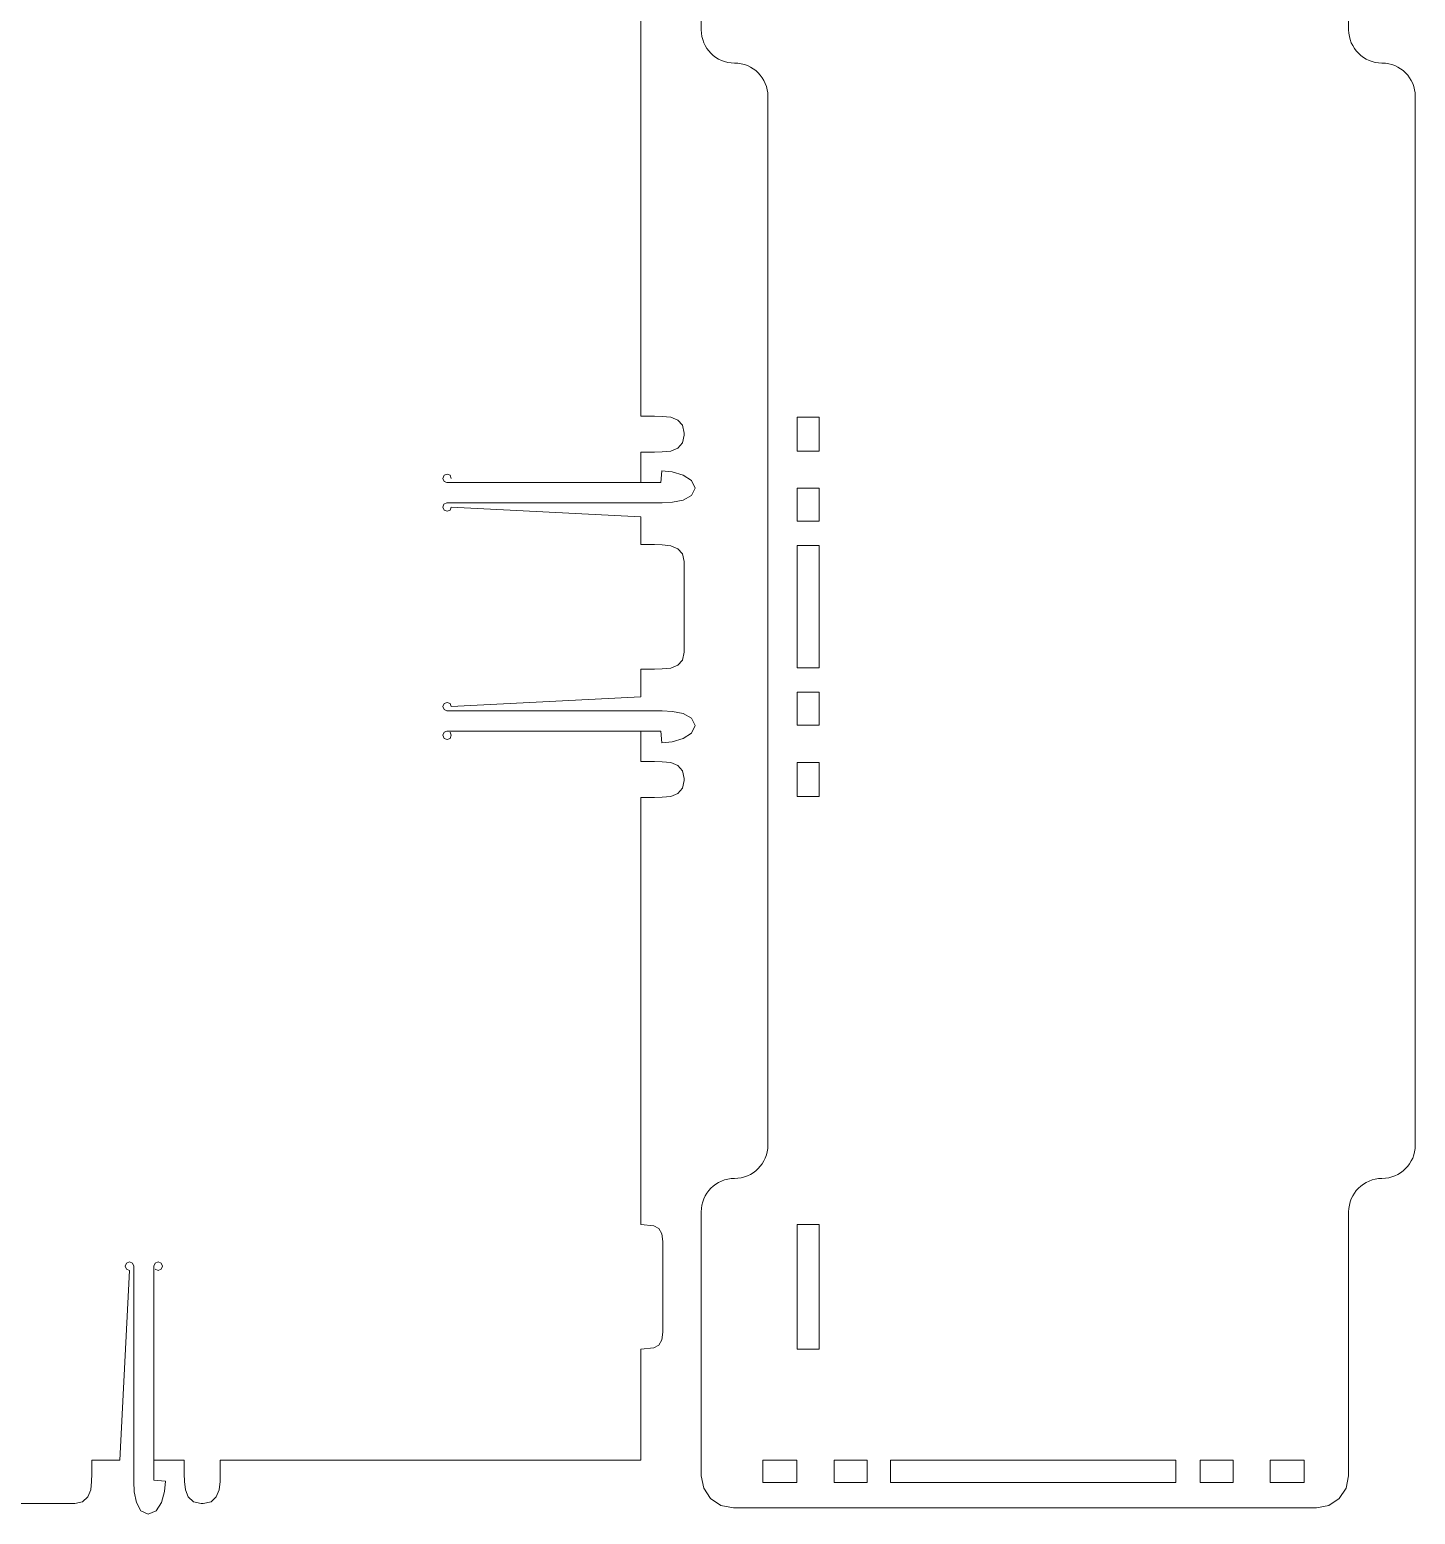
# Model space of a CAD drawing. Header units: millimetres. Extents: x -249 to 249, y -231 to 230.
# Drawn here: x 0 to 249.4, y -230.6 to 36.5 of the extents above; entities that cross this region are included whole.
import ezdxf

# ---------------------------------------------------------------- set-up
doc = ezdxf.new("R2010")
doc.units = ezdxf.units.MM
doc.header["$MEASUREMENT"] = 0
doc.layers.add('layer 1', color=7, linetype='Continuous')

msp = doc.modelspace()

# ---------------------------------------------------------------- linework, layer by layer
at = {"layer": 'layer 1', "lineweight": 9}
for points, knots in [([(110.0106, -44.9675), (110.0106, -44.9675), (110.0106, -39.495), (110.0106, -39.495), (110.0106, -39.495), (110.0106, -39.495), (112.5023, -39.495), (112.5023, -39.495), (112.5023, -39.495), (112.5023, -39.495), (113.8487, -39.4455), (113.8487, -39.4455), (113.8487, -39.4455), (113.8487, -39.4455), (115.3986, -39.2834), (115.3986, -39.2834), (115.3986, -39.2834), (115.3986, -39.2834), (116.6592, -38.763), (116.6592, -38.763), (116.6592, -38.763), (116.6592, -38.763), (117.5102, -37.8318), (117.5102, -37.8318), (117.5102, -37.8318), (117.5102, -37.8318), (117.8241, -36.4358), (117.8241, -36.4358), (117.8241, -36.4358), (117.8241, -36.4358), (117.8241, -36.0582), (117.8241, -36.0582), (117.8241, -36.0582), (117.8241, -36.0582), (117.5102, -34.661), (117.5102, -34.661), (117.5102, -34.661), (117.5102, -34.661), (116.6592, -33.7296), (116.6592, -33.7296), (116.6592, -33.7296), (116.6592, -33.7296), (115.3962, -33.2097), (115.3962, -33.2097), (115.3962, -33.2097), (115.3962, -33.2097), (113.8487, -33.0485), (113.8487, -33.0485), (113.8487, -33.0485), (113.8487, -33.0485), (112.5023, -32.998), (112.5023, -32.998), (112.5023, -32.998), (112.5023, -32.998), (110.0106, -32.998), (110.0106, -32.998), (110.0106, -32.998), (110.0106, -32.998), (110.0106, 43.6928), (110.0106, 43.6928), (110.0106, 43.6928), (110.0106, 43.6928), (112.3484, 43.8156), (112.3484, 43.8156), (112.3484, 43.8156), (112.3484, 43.8156), (113.2797, 44.338), (113.2797, 44.338), (113.2797, 44.338), (113.2797, 44.338), (113.8, 45.2675), (113.8, 45.2675), (113.8, 45.2675), (113.8, 45.2675), (113.9609, 46.6678), (113.9609, 46.6678), (113.9609, 46.6678), (113.9609, 46.6678), (113.9596, 62.9717), (113.9596, 62.9717), (113.9596, 62.9717), (113.9596, 62.9717), (113.7987, 64.3696), (113.7987, 64.3696), (113.7987, 64.3696), (113.7987, 64.3696), (113.2784, 65.2991), (113.2784, 65.2991), (113.2784, 65.2991), (113.2784, 65.2991), (112.3471, 65.8215), (112.3471, 65.8215), (112.3471, 65.8215), (112.3471, 65.8215), (110.0106, 65.9064), (110.0106, 65.9064), (110.0106, 65.9064), (110.0106, 65.9064), (110.0106, 86.1873), (110.0106, 86.1873), (110.0106, 86.1873), (110.0106, 86.1873), (34.3265, 86.1873), (34.3265, 86.1873), (34.3265, 86.1873), (34.3265, 86.1873), (34.3265, 88.6789), (34.3265, 88.6789), (34.3265, 88.6789), (34.3265, 88.6789), (34.2772, 90.0254), (34.2772, 90.0254), (34.2772, 90.0254), (34.2772, 90.0254), (34.1151, 91.5753), (34.1151, 91.5753), (34.1151, 91.5753), (34.1151, 91.5753), (33.5959, 92.8359), (33.5959, 92.8359), (33.5959, 92.8359), (33.5959, 92.8359), (32.6648, 93.6869), (32.6648, 93.6869), (32.6648, 93.6869), (32.6648, 93.6869), (31.2688, 94.0008), (31.2688, 94.0008), (31.2688, 94.0008), (31.2688, 94.0008), (30.8938, 94.0008), (30.8938, 94.0008), (30.8938, 94.0008), (30.8938, 94.0008), (29.4966, 93.6869), (29.4966, 93.6869), (29.4966, 93.6869), (29.4966, 93.6869), (28.5652, 92.8359), (28.5652, 92.8359), (28.5652, 92.8359), (28.5652, 92.8359), (28.0448, 91.5729), (28.0448, 91.5729), (28.0448, 91.5729), (28.0448, 91.5729), (27.8842, 90.0254), (27.8842, 90.0254), (27.8842, 90.0254), (27.8842, 90.0254), (27.8361, 88.6789), (27.8361, 88.6789), (27.8361, 88.6789), (27.8361, 88.6789), (27.8361, 86.1873), (27.8361, 86.1873), (27.8361, 86.1873), (27.8361, 86.1873), (22.3622, 86.1873), (22.3622, 86.1873)], [0, 0, 0, 0, 0.02439024, 0.02439024, 0.02439024, 0.02439024, 0.04878049, 0.04878049, 0.04878049, 0.04878049, 0.07317073, 0.07317073, 0.07317073, 0.07317073, 0.09756098, 0.09756098, 0.09756098, 0.09756098, 0.12195122, 0.12195122, 0.12195122, 0.12195122, 0.14634146, 0.14634146, 0.14634146, 0.14634146, 0.17073171, 0.17073171, 0.17073171, 0.17073171, 0.19512195, 0.19512195, 0.19512195, 0.19512195, 0.2195122, 0.2195122, 0.2195122, 0.2195122, 0.24390244, 0.24390244, 0.24390244, 0.24390244, 0.26829268, 0.26829268, 0.26829268, 0.26829268, 0.29268293, 0.29268293, 0.29268293, 0.29268293, 0.31707317, 0.31707317, 0.31707317, 0.31707317, 0.34146341, 0.34146341, 0.34146341, 0.34146341, 0.36585366, 0.36585366, 0.36585366, 0.36585366, 0.3902439, 0.3902439, 0.3902439, 0.3902439, 0.41463415, 0.41463415, 0.41463415, 0.41463415, 0.43902439, 0.43902439, 0.43902439, 0.43902439, 0.46341463, 0.46341463, 0.46341463, 0.46341463, 0.48780488, 0.48780488, 0.48780488, 0.48780488, 0.51219512, 0.51219512, 0.51219512, 0.51219512, 0.53658537, 0.53658537, 0.53658537, 0.53658537, 0.56097561, 0.56097561, 0.56097561, 0.56097561, 0.58536585, 0.58536585, 0.58536585, 0.58536585, 0.6097561, 0.6097561, 0.6097561, 0.6097561, 0.63414634, 0.63414634, 0.63414634, 0.63414634, 0.65853659, 0.65853659, 0.65853659, 0.65853659, 0.68292683, 0.68292683, 0.68292683, 0.68292683, 0.70731707, 0.70731707, 0.70731707, 0.70731707, 0.73170732, 0.73170732, 0.73170732, 0.73170732, 0.75609756, 0.75609756, 0.75609756, 0.75609756, 0.7804878, 0.7804878, 0.7804878, 0.7804878, 0.80487805, 0.80487805, 0.80487805, 0.80487805, 0.82926829, 0.82926829, 0.82926829, 0.82926829, 0.85365854, 0.85365854, 0.85365854, 0.85365854, 0.87804878, 0.87804878, 0.87804878, 0.87804878, 0.90243902, 0.90243902, 0.90243902, 0.90243902, 0.92682927, 0.92682927, 0.92682927, 0.92682927, 0.95121951, 0.95121951, 0.95121951, 0.95121951, 1, 1, 1, 1]), ([(237.4412, 36.5192), (237.4412, 36.5192), (237.4411, 89.0144), (237.4411, 89.0144), (237.4411, 89.0144), (237.4411, 89.0144), (236.985, 91.2657), (236.985, 91.2657), (236.985, 91.2657), (236.985, 91.2657), (235.7391, 93.1075), (235.7391, 93.1075), (235.7391, 93.1075), (235.7391, 93.1075), (233.8973, 94.3509), (233.8973, 94.3509), (233.8973, 94.3509), (233.8973, 94.3509), (231.6485, 94.8071), (231.6485, 94.8071), (231.6485, 94.8071), (231.6485, 94.8071), (126.6815, 94.8071), (126.6815, 94.8071), (126.6815, 94.8071), (126.6815, 94.8071), (124.4326, 94.3509), (124.4326, 94.3509), (124.4326, 94.3509), (124.4326, 94.3509), (122.5908, 93.1075), (122.5908, 93.1075), (122.5908, 93.1075), (122.5908, 93.1075), (121.3449, 91.2657), (121.3449, 91.2657), (121.3449, 91.2657), (121.3449, 91.2657), (120.8888, 89.0144), (120.8888, 89.0144), (120.8888, 89.0144), (120.8888, 89.0144), (120.8888, 36.5192), (120.8888, 36.5192)], [0, 0, 0, 0, 0.08333333, 0.08333333, 0.08333333, 0.08333333, 0.16666667, 0.16666667, 0.16666667, 0.16666667, 0.25, 0.25, 0.25, 0.25, 0.33333333, 0.33333333, 0.33333333, 0.33333333, 0.41666667, 0.41666667, 0.41666667, 0.41666667, 0.5, 0.5, 0.5, 0.5, 0.58333333, 0.58333333, 0.58333333, 0.58333333, 0.66666667, 0.66666667, 0.66666667, 0.66666667, 0.75, 0.75, 0.75, 0.75, 0.83333333, 0.83333333, 0.83333333, 0.83333333, 1, 1, 1, 1]), ([(120.8888, 36.5192), (120.8888, 33.2055), (123.5751, 30.5192), (126.8888, 30.5192), (126.8888, 30.5192), (130.2026, 30.5192), (132.8888, 27.8329), (132.8888, 24.5192)], [0, 0, 0, 0, 0.33333333, 0.33333333, 0.33333333, 0.33333333, 1, 1, 1, 1]), ([(249.4412, 24.5192), (249.4412, 27.8329), (246.7549, 30.5192), (243.4412, 30.5192), (243.4412, 30.5192), (240.1275, 30.5192), (237.4412, 33.2055), (237.4412, 36.5192)], [0, 0, 0, 0, 0.33333333, 0.33333333, 0.33333333, 0.33333333, 1, 1, 1, 1]), ([(142.1466, -39.2856), (142.1466, -39.2856), (142.1466, -33.2036), (142.1466, -33.2036), (142.1466, -33.2036), (142.1466, -33.2036), (138.1466, -33.2036), (138.1466, -33.2036), (138.1466, -33.2036), (138.1466, -33.2036), (138.1466, -39.2856), (138.1466, -39.2856), (138.1466, -39.2856), (138.1466, -39.2856), (142.1466, -39.2856), (142.1466, -39.2856)], [0, 0, 0, 0, 0.2, 0.2, 0.2, 0.2, 0.4, 0.4, 0.4, 0.4, 0.6, 0.6, 0.6, 0.6, 1, 1, 1, 1]), ([(75.9077, -44.1984), (75.9077, -44.1984), (75.6845, -43.6542), (75.6845, -43.6542), (75.6845, -43.6542), (75.6845, -43.6542), (75.1376, -43.4295), (75.1376, -43.4295), (75.1376, -43.4295), (75.1376, -43.4295), (74.5932, -43.6542), (74.5932, -43.6542), (74.5932, -43.6542), (74.5932, -43.6542), (74.37, -44.1984), (74.37, -44.1984), (74.37, -44.1984), (74.37, -44.1984), (74.5932, -44.7426), (74.5932, -44.7426), (74.5932, -44.7426), (74.5932, -44.7426), (75.1327, -44.9675), (75.1327, -44.9675), (75.1327, -44.9675), (75.1327, -44.9675), (113.6304, -44.9675), (113.6304, -44.9675), (113.6304, -44.9675), (113.6304, -44.9675), (113.8241, -42.8745), (113.8241, -42.8745), (113.8241, -42.8745), (113.8241, -42.8745), (115.6807, -43.0501), (115.6807, -43.0501), (115.6807, -43.0501), (115.6807, -43.0501), (117.6255, -43.6037), (117.6255, -43.6037), (117.6255, -43.6037), (117.6255, -43.6037), (119.1582, -44.5682), (119.1582, -44.5682), (119.1582, -44.5682), (119.1582, -44.5682), (119.7787, -45.9801), (119.7787, -45.9801), (119.7787, -45.9801), (119.7787, -45.9801), (119.1656, -47.3117), (119.1656, -47.3117), (119.1656, -47.3117), (119.1656, -47.3117), (117.65, -48.1061), (117.65, -48.1061), (117.65, -48.1061), (117.65, -48.1061), (115.7224, -48.4879), (115.7224, -48.4879), (115.7224, -48.4879), (115.7224, -48.4879), (113.8732, -48.5878), (113.8732, -48.5878)], [0, 0, 0, 0, 0.05882353, 0.05882353, 0.05882353, 0.05882353, 0.11764706, 0.11764706, 0.11764706, 0.11764706, 0.17647059, 0.17647059, 0.17647059, 0.17647059, 0.23529412, 0.23529412, 0.23529412, 0.23529412, 0.29411765, 0.29411765, 0.29411765, 0.29411765, 0.35294118, 0.35294118, 0.35294118, 0.35294118, 0.41176471, 0.41176471, 0.41176471, 0.41176471, 0.47058824, 0.47058824, 0.47058824, 0.47058824, 0.52941176, 0.52941176, 0.52941176, 0.52941176, 0.58823529, 0.58823529, 0.58823529, 0.58823529, 0.64705882, 0.64705882, 0.64705882, 0.64705882, 0.70588235, 0.70588235, 0.70588235, 0.70588235, 0.76470588, 0.76470588, 0.76470588, 0.76470588, 0.82352941, 0.82352941, 0.82352941, 0.82352941, 0.88235294, 0.88235294, 0.88235294, 0.88235294, 1, 1, 1, 1]), ([(142.1466, -51.9123), (142.1466, -51.9123), (142.1466, -45.9742), (142.1466, -45.9742), (142.1466, -45.9742), (142.1466, -45.9742), (138.1466, -45.9742), (138.1466, -45.9742), (138.1466, -45.9742), (138.1466, -45.9742), (138.1466, -51.9123), (138.1466, -51.9123), (138.1466, -51.9123), (138.1466, -51.9123), (142.1466, -51.9123), (142.1466, -51.9123)], [0, 0, 0, 0, 0.2, 0.2, 0.2, 0.2, 0.4, 0.4, 0.4, 0.4, 0.6, 0.6, 0.6, 0.6, 1, 1, 1, 1]), ([(75.1327, -48.5892), (75.1327, -48.5892), (74.5907, -48.8153), (74.5907, -48.8153), (74.5907, -48.8153), (74.5907, -48.8153), (74.37, -49.3568), (74.37, -49.3568), (74.37, -49.3568), (74.37, -49.3568), (74.5932, -49.9013), (74.5932, -49.9013), (74.5932, -49.9013), (74.5932, -49.9013), (75.1376, -50.1259), (75.1376, -50.1259), (75.1376, -50.1259), (75.1376, -50.1259), (75.6845, -49.9013), (75.6845, -49.9013), (75.6845, -49.9013), (75.6845, -49.9013), (75.9077, -49.3556), (75.9077, -49.3556), (75.9077, -49.3556), (75.9077, -49.3556), (110.0106, -51.1025), (110.0106, -51.1025), (110.0106, -51.1025), (110.0106, -51.1025), (110.0106, -56.1212), (110.0106, -56.1212), (110.0106, -56.1212), (110.0106, -56.1212), (112.5023, -56.1212), (112.5023, -56.1212), (112.5023, -56.1212), (112.5023, -56.1212), (113.8487, -56.172), (113.8487, -56.172), (113.8487, -56.172), (113.8487, -56.172), (115.3962, -56.3331), (115.3962, -56.3331), (115.3962, -56.3331), (115.3962, -56.3331), (116.6592, -56.8518), (116.6592, -56.8518), (116.6592, -56.8518), (116.6592, -56.8518), (117.5102, -57.7832), (117.5102, -57.7832), (117.5102, -57.7832), (117.5102, -57.7832), (117.8241, -59.1804), (117.8241, -59.1804), (117.8241, -59.1804), (117.8241, -59.1804), (117.8241, -75.4887), (117.8241, -75.4887), (117.8241, -75.4887), (117.8241, -75.4887), (117.5102, -76.8834), (117.5102, -76.8834), (117.5102, -76.8834), (117.5102, -76.8834), (116.6592, -77.8146), (116.6592, -77.8146), (116.6592, -77.8146), (116.6592, -77.8146), (115.3986, -78.3347), (115.3986, -78.3347), (115.3986, -78.3347), (115.3986, -78.3347), (113.8487, -78.4971), (113.8487, -78.4971), (113.8487, -78.4971), (113.8487, -78.4971), (112.5023, -78.5461), (112.5023, -78.5461), (112.5023, -78.5461), (112.5023, -78.5461), (110.0106, -78.5461), (110.0106, -78.5461), (110.0106, -78.5461), (110.0106, -78.5461), (110.0106, -83.5305), (110.0106, -83.5305), (110.0106, -83.5305), (110.0106, -83.5305), (75.9077, -85.2747), (75.9077, -85.2747), (75.9077, -85.2747), (75.9077, -85.2747), (75.6845, -84.7307), (75.6845, -84.7307), (75.6845, -84.7307), (75.6845, -84.7307), (75.1376, -84.5056), (75.1376, -84.5056), (75.1376, -84.5056), (75.1376, -84.5056), (74.5981, -84.7307), (74.5981, -84.7307), (74.5981, -84.7307), (74.5981, -84.7307), (74.37, -85.2747), (74.37, -85.2747), (74.37, -85.2747), (74.37, -85.2747), (74.5932, -85.8164), (74.5932, -85.8164), (74.5932, -85.8164), (74.5932, -85.8164), (75.1327, -86.0453), (75.1327, -86.0453), (75.1327, -86.0453), (75.1327, -86.0453), (113.8732, -86.0453), (113.8732, -86.0453), (113.8732, -86.0453), (113.8732, -86.0453), (115.7224, -86.1451), (115.7224, -86.1451), (115.7224, -86.1451), (115.7224, -86.1451), (117.65, -86.5269), (117.65, -86.5269), (117.65, -86.5269), (117.65, -86.5269), (119.1656, -87.3198), (119.1656, -87.3198), (119.1656, -87.3198), (119.1656, -87.3198), (119.7787, -88.6544), (119.7787, -88.6544), (119.7787, -88.6544), (119.7787, -88.6544), (119.1582, -90.0648), (119.1582, -90.0648), (119.1582, -90.0648), (119.1582, -90.0648), (117.6255, -91.0281), (117.6255, -91.0281), (117.6255, -91.0281), (117.6255, -91.0281), (115.6807, -91.5816), (115.6807, -91.5816), (115.6807, -91.5816), (115.6807, -91.5816), (113.8241, -91.7585), (113.8241, -91.7585), (113.8241, -91.7585), (113.8241, -91.7585), (113.8021, -91.7585), (113.8021, -91.7585), (113.8021, -91.7585), (113.8021, -91.7585), (113.6304, -89.6656), (113.6304, -89.6656), (113.6304, -89.6656), (113.6304, -89.6656), (75.1327, -89.6656), (75.1327, -89.6656), (75.1327, -89.6656), (75.1327, -89.6656), (74.5932, -89.8892), (74.5932, -89.8892), (74.5932, -89.8892), (74.5932, -89.8892), (74.37, -90.4334), (74.37, -90.4334), (74.37, -90.4334), (74.37, -90.4334), (74.5932, -90.9764), (74.5932, -90.9764), (74.5932, -90.9764), (74.5932, -90.9764), (75.1376, -91.2025), (75.1376, -91.2025), (75.1376, -91.2025), (75.1376, -91.2025), (75.6845, -90.9764), (75.6845, -90.9764), (75.6845, -90.9764), (75.6845, -90.9764), (75.9077, -90.4334), (75.9077, -90.4334)], [0, 0, 0, 0, 0.02083333, 0.02083333, 0.02083333, 0.02083333, 0.04166667, 0.04166667, 0.04166667, 0.04166667, 0.0625, 0.0625, 0.0625, 0.0625, 0.08333333, 0.08333333, 0.08333333, 0.08333333, 0.10416667, 0.10416667, 0.10416667, 0.10416667, 0.125, 0.125, 0.125, 0.125, 0.14583333, 0.14583333, 0.14583333, 0.14583333, 0.16666667, 0.16666667, 0.16666667, 0.16666667, 0.1875, 0.1875, 0.1875, 0.1875, 0.20833333, 0.20833333, 0.20833333, 0.20833333, 0.22916667, 0.22916667, 0.22916667, 0.22916667, 0.25, 0.25, 0.25, 0.25, 0.27083333, 0.27083333, 0.27083333, 0.27083333, 0.29166667, 0.29166667, 0.29166667, 0.29166667, 0.3125, 0.3125, 0.3125, 0.3125, 0.33333333, 0.33333333, 0.33333333, 0.33333333, 0.35416667, 0.35416667, 0.35416667, 0.35416667, 0.375, 0.375, 0.375, 0.375, 0.39583333, 0.39583333, 0.39583333, 0.39583333, 0.41666667, 0.41666667, 0.41666667, 0.41666667, 0.4375, 0.4375, 0.4375, 0.4375, 0.45833333, 0.45833333, 0.45833333, 0.45833333, 0.47916667, 0.47916667, 0.47916667, 0.47916667, 0.5, 0.5, 0.5, 0.5, 0.52083333, 0.52083333, 0.52083333, 0.52083333, 0.54166667, 0.54166667, 0.54166667, 0.54166667, 0.5625, 0.5625, 0.5625, 0.5625, 0.58333333, 0.58333333, 0.58333333, 0.58333333, 0.60416667, 0.60416667, 0.60416667, 0.60416667, 0.625, 0.625, 0.625, 0.625, 0.64583333, 0.64583333, 0.64583333, 0.64583333, 0.66666667, 0.66666667, 0.66666667, 0.66666667, 0.6875, 0.6875, 0.6875, 0.6875, 0.70833333, 0.70833333, 0.70833333, 0.70833333, 0.72916667, 0.72916667, 0.72916667, 0.72916667, 0.75, 0.75, 0.75, 0.75, 0.77083333, 0.77083333, 0.77083333, 0.77083333, 0.79166667, 0.79166667, 0.79166667, 0.79166667, 0.8125, 0.8125, 0.8125, 0.8125, 0.83333333, 0.83333333, 0.83333333, 0.83333333, 0.85416667, 0.85416667, 0.85416667, 0.85416667, 0.875, 0.875, 0.875, 0.875, 0.89583333, 0.89583333, 0.89583333, 0.89583333, 0.91666667, 0.91666667, 0.91666667, 0.91666667, 0.9375, 0.9375, 0.9375, 0.9375, 0.95833333, 0.95833333, 0.95833333, 0.95833333, 1, 1, 1, 1]), ([(142.1466, -78.3021), (142.1466, -78.3021), (142.1466, -56.2887), (142.1466, -56.2887), (142.1466, -56.2887), (142.1466, -56.2887), (138.1466, -56.2887), (138.1466, -56.2887), (138.1466, -56.2887), (138.1466, -56.2887), (138.1466, -78.3021), (138.1466, -78.3021), (138.1466, -78.3021), (138.1466, -78.3021), (142.1466, -78.3021), (142.1466, -78.3021)], [0, 0, 0, 0, 0.2, 0.2, 0.2, 0.2, 0.4, 0.4, 0.4, 0.4, 0.6, 0.6, 0.6, 0.6, 1, 1, 1, 1]), ([(142.1466, -88.6166), (142.1466, -88.6166), (142.1466, -82.6783), (142.1466, -82.6783), (142.1466, -82.6783), (142.1466, -82.6783), (138.1466, -82.6783), (138.1466, -82.6783), (138.1466, -82.6783), (138.1466, -82.6783), (138.1466, -88.6166), (138.1466, -88.6166), (138.1466, -88.6166), (138.1466, -88.6166), (142.1466, -88.6166), (142.1466, -88.6166)], [0, 0, 0, 0, 0.2, 0.2, 0.2, 0.2, 0.4, 0.4, 0.4, 0.4, 0.6, 0.6, 0.6, 0.6, 1, 1, 1, 1]), ([(22.357, -220.8151), (22.357, -220.8151), (27.8295, -220.8151), (27.8295, -220.8151), (27.8295, -220.8151), (27.8295, -220.8151), (27.8295, -223.3068), (27.8295, -223.3068), (27.8295, -223.3068), (27.8295, -223.3068), (27.879, -224.6532), (27.879, -224.6532), (27.879, -224.6532), (27.879, -224.6532), (28.0411, -226.2032), (28.0411, -226.2032), (28.0411, -226.2032), (28.0411, -226.2032), (28.5616, -227.4637), (28.5616, -227.4637), (28.5616, -227.4637), (28.5616, -227.4637), (29.4927, -228.3147), (29.4927, -228.3147), (29.4927, -228.3147), (29.4927, -228.3147), (30.8886, -228.6286), (30.8886, -228.6286), (30.8886, -228.6286), (30.8886, -228.6286), (31.2663, -228.6286), (31.2663, -228.6286), (31.2663, -228.6286), (31.2663, -228.6286), (32.6635, -228.3147), (32.6635, -228.3147), (32.6635, -228.3147), (32.6635, -228.3147), (33.5949, -227.4637), (33.5949, -227.4637), (33.5949, -227.4637), (33.5949, -227.4637), (34.1149, -226.2007), (34.1149, -226.2007), (34.1149, -226.2007), (34.1149, -226.2007), (34.276, -224.6532), (34.276, -224.6532), (34.276, -224.6532), (34.276, -224.6532), (34.3265, -223.3068), (34.3265, -223.3068), (34.3265, -223.3068), (34.3265, -223.3068), (34.3265, -220.8151), (34.3265, -220.8151), (34.3265, -220.8151), (34.3265, -220.8151), (110.0106, -220.8127), (110.0106, -220.8127), (110.0106, -220.8127), (110.0106, -220.8127), (110.0106, -200.8724), (110.0106, -200.8724), (110.0106, -200.8724), (110.0106, -200.8724), (112.3484, -200.6615), (112.3484, -200.6615), (112.3484, -200.6615), (112.3484, -200.6615), (113.2797, -200.1391), (113.2797, -200.1391), (113.2797, -200.1391), (113.2797, -200.1391), (113.8, -199.2097), (113.8, -199.2097), (113.8, -199.2097), (113.8, -199.2097), (113.9609, -197.8093), (113.9609, -197.8093), (113.9609, -197.8093), (113.9609, -197.8093), (113.9596, -181.5054), (113.9596, -181.5054), (113.9596, -181.5054), (113.9596, -181.5054), (113.7986, -180.1075), (113.7986, -180.1075), (113.7986, -180.1075), (113.7986, -180.1075), (113.2784, -179.1781), (113.2784, -179.1781), (113.2784, -179.1781), (113.2784, -179.1781), (112.3471, -178.6557), (112.3471, -178.6557), (112.3471, -178.6557), (112.3471, -178.6557), (110.0106, -178.4448), (110.0106, -178.4448), (110.0106, -178.4448), (110.0106, -178.4448), (110.0106, -101.6298), (110.0106, -101.6298), (110.0106, -101.6298), (110.0106, -101.6298), (112.5023, -101.6298), (112.5023, -101.6298), (112.5023, -101.6298), (112.5023, -101.6298), (113.8487, -101.5805), (113.8487, -101.5805), (113.8487, -101.5805), (113.8487, -101.5805), (115.3986, -101.4184), (115.3986, -101.4184), (115.3986, -101.4184), (115.3986, -101.4184), (116.6592, -100.8992), (116.6592, -100.8992), (116.6592, -100.8992), (116.6592, -100.8992), (117.5102, -99.9681), (117.5102, -99.9681), (117.5102, -99.9681), (117.5102, -99.9681), (117.8241, -98.5721), (117.8241, -98.5721), (117.8241, -98.5721), (117.8241, -98.5721), (117.8241, -98.1971), (117.8241, -98.1971), (117.8241, -98.1971), (117.8241, -98.1971), (117.5102, -96.8), (117.5102, -96.8), (117.5102, -96.8), (117.5102, -96.8), (116.6592, -95.8685), (116.6592, -95.8685), (116.6592, -95.8685), (116.6592, -95.8685), (115.3962, -95.3481), (115.3962, -95.3481), (115.3962, -95.3481), (115.3962, -95.3481), (113.8487, -95.1875), (113.8487, -95.1875), (113.8487, -95.1875), (113.8487, -95.1875), (112.5023, -95.1394), (112.5023, -95.1394), (112.5023, -95.1394), (112.5023, -95.1394), (110.0106, -95.1394), (110.0106, -95.1394), (110.0106, -95.1394), (110.0106, -95.1394), (110.0106, -89.6656), (110.0106, -89.6656)], [0, 0, 0, 0, 0.02439024, 0.02439024, 0.02439024, 0.02439024, 0.04878049, 0.04878049, 0.04878049, 0.04878049, 0.07317073, 0.07317073, 0.07317073, 0.07317073, 0.09756098, 0.09756098, 0.09756098, 0.09756098, 0.12195122, 0.12195122, 0.12195122, 0.12195122, 0.14634146, 0.14634146, 0.14634146, 0.14634146, 0.17073171, 0.17073171, 0.17073171, 0.17073171, 0.19512195, 0.19512195, 0.19512195, 0.19512195, 0.2195122, 0.2195122, 0.2195122, 0.2195122, 0.24390244, 0.24390244, 0.24390244, 0.24390244, 0.26829268, 0.26829268, 0.26829268, 0.26829268, 0.29268293, 0.29268293, 0.29268293, 0.29268293, 0.31707317, 0.31707317, 0.31707317, 0.31707317, 0.34146341, 0.34146341, 0.34146341, 0.34146341, 0.36585366, 0.36585366, 0.36585366, 0.36585366, 0.3902439, 0.3902439, 0.3902439, 0.3902439, 0.41463415, 0.41463415, 0.41463415, 0.41463415, 0.43902439, 0.43902439, 0.43902439, 0.43902439, 0.46341463, 0.46341463, 0.46341463, 0.46341463, 0.48780488, 0.48780488, 0.48780488, 0.48780488, 0.51219512, 0.51219512, 0.51219512, 0.51219512, 0.53658537, 0.53658537, 0.53658537, 0.53658537, 0.56097561, 0.56097561, 0.56097561, 0.56097561, 0.58536585, 0.58536585, 0.58536585, 0.58536585, 0.6097561, 0.6097561, 0.6097561, 0.6097561, 0.63414634, 0.63414634, 0.63414634, 0.63414634, 0.65853659, 0.65853659, 0.65853659, 0.65853659, 0.68292683, 0.68292683, 0.68292683, 0.68292683, 0.70731707, 0.70731707, 0.70731707, 0.70731707, 0.73170732, 0.73170732, 0.73170732, 0.73170732, 0.75609756, 0.75609756, 0.75609756, 0.75609756, 0.7804878, 0.7804878, 0.7804878, 0.7804878, 0.80487805, 0.80487805, 0.80487805, 0.80487805, 0.82926829, 0.82926829, 0.82926829, 0.82926829, 0.85365854, 0.85365854, 0.85365854, 0.85365854, 0.87804878, 0.87804878, 0.87804878, 0.87804878, 0.90243902, 0.90243902, 0.90243902, 0.90243902, 0.92682927, 0.92682927, 0.92682927, 0.92682927, 0.95121951, 0.95121951, 0.95121951, 0.95121951, 1, 1, 1, 1]), ([(142.1466, -101.4243), (142.1466, -101.4243), (142.1466, -95.3398), (142.1466, -95.3398), (142.1466, -95.3398), (142.1466, -95.3398), (138.1466, -95.3398), (138.1466, -95.3398), (138.1466, -95.3398), (138.1466, -95.3398), (138.1466, -101.4243), (138.1466, -101.4243), (138.1466, -101.4243), (138.1466, -101.4243), (142.1466, -101.4243), (142.1466, -101.4243)], [0, 0, 0, 0, 0.2, 0.2, 0.2, 0.2, 0.4, 0.4, 0.4, 0.4, 0.6, 0.6, 0.6, 0.6, 1, 1, 1, 1]), ([(132.8888, -164.1481), (132.8888, -167.4617), (130.2025, -170.148), (126.8888, -170.148), (126.8888, -170.148), (123.5751, -170.148), (120.8888, -172.8343), (120.8888, -176.148)], [0, 0, 0, 0, 0.33333333, 0.33333333, 0.33333333, 0.33333333, 1, 1, 1, 1]), ([(237.4411, -176.148), (237.4411, -172.8343), (240.1274, -170.148), (243.4411, -170.148), (243.4411, -170.148), (246.7549, -170.148), (249.4411, -167.4617), (249.4411, -164.1481)], [0, 0, 0, 0, 0.33333333, 0.33333333, 0.33333333, 0.33333333, 1, 1, 1, 1]), ([(120.8888, -176.148), (120.8888, -176.148), (120.8888, -223.6422), (120.8888, -223.6422), (120.8888, -223.6422), (120.8888, -223.6422), (121.3449, -225.8936), (121.3449, -225.8936), (121.3449, -225.8936), (121.3449, -225.8936), (122.5908, -227.7354), (122.5908, -227.7354), (122.5908, -227.7354), (122.5908, -227.7354), (124.4326, -228.9788), (124.4326, -228.9788), (124.4326, -228.9788), (124.4326, -228.9788), (126.6815, -229.4349), (126.6815, -229.4349), (126.6815, -229.4349), (126.6815, -229.4349), (231.6468, -229.4349), (231.6468, -229.4349)], [0, 0, 0, 0, 0.14285714, 0.14285714, 0.14285714, 0.14285714, 0.28571429, 0.28571429, 0.28571429, 0.28571429, 0.42857143, 0.42857143, 0.42857143, 0.42857143, 0.57142857, 0.57142857, 0.57142857, 0.57142857, 0.71428571, 0.71428571, 0.71428571, 0.71428571, 1, 1, 1, 1]), ([(231.6468, -229.4349), (231.6468, -229.4349), (233.8982, -228.9788), (233.8982, -228.9788), (233.8982, -228.9788), (233.8982, -228.9788), (235.74, -227.7329), (235.74, -227.7329), (235.74, -227.7329), (235.74, -227.7329), (236.9834, -225.8911), (236.9834, -225.8911), (236.9834, -225.8911), (236.9834, -225.8911), (237.4395, -223.6422), (237.4395, -223.6422), (237.4395, -223.6422), (237.4395, -223.6422), (237.4411, -176.148), (237.4411, -176.148)], [0, 0, 0, 0, 0.16666667, 0.16666667, 0.16666667, 0.16666667, 0.33333333, 0.33333333, 0.33333333, 0.33333333, 0.5, 0.5, 0.5, 0.5, 0.66666667, 0.66666667, 0.66666667, 0.66666667, 1, 1, 1, 1]), ([(142.1466, -200.8724), (142.1466, -200.8724), (142.1466, -178.4448), (142.1466, -178.4448), (142.1466, -178.4448), (142.1466, -178.4448), (138.1466, -178.4448), (138.1466, -178.4448), (138.1466, -178.4448), (138.1466, -178.4448), (138.1466, -200.8724), (138.1466, -200.8724), (138.1466, -200.8724), (138.1466, -200.8724), (142.1466, -200.8724), (142.1466, -200.8724)], [0, 0, 0, 0, 0.2, 0.2, 0.2, 0.2, 0.4, 0.4, 0.4, 0.4, 0.6, 0.6, 0.6, 0.6, 1, 1, 1, 1]), ([(18.7353, -185.9449), (18.7353, -185.9449), (18.5092, -185.4029), (18.5092, -185.4029), (18.5092, -185.4029), (18.5092, -185.4029), (17.9677, -185.1821), (17.9677, -185.1821), (17.9677, -185.1821), (17.9677, -185.1821), (17.4232, -185.4053), (17.4232, -185.4053), (17.4232, -185.4053), (17.4232, -185.4053), (17.1986, -185.9498), (17.1986, -185.9498), (17.1986, -185.9498), (17.1986, -185.9498), (17.4232, -186.4966), (17.4232, -186.4966), (17.4232, -186.4966), (17.4232, -186.4966), (17.9689, -186.7198), (17.9689, -186.7198), (17.9689, -186.7198), (17.9689, -186.7198), (16.222, -220.8151), (16.222, -220.8151), (16.222, -220.8151), (16.222, -220.8151), (11.2033, -220.8151), (11.2033, -220.8151), (11.2033, -220.8151), (11.2033, -220.8151), (11.2033, -223.3068), (11.2033, -223.3068), (11.2033, -223.3068), (11.2033, -223.3068), (11.1525, -224.6532), (11.1525, -224.6532), (11.1525, -224.6532), (11.1525, -224.6532), (10.9914, -226.2007), (10.9914, -226.2007), (10.9914, -226.2007), (10.9914, -226.2007), (10.4727, -227.4637), (10.4727, -227.4637), (10.4727, -227.4637), (10.4727, -227.4637), (9.5413, -228.3147), (9.5413, -228.3147), (9.5413, -228.3147), (9.5413, -228.3147), (8.1441, -228.6286), (8.1441, -228.6286), (8.1441, -228.6286), (8.1441, -228.6286), (-8.1642, -228.6286), (-8.1642, -228.6286), (-8.1642, -228.6286), (-8.1642, -228.6286), (-9.5589, -228.3147), (-9.5589, -228.3147), (-9.5589, -228.3147), (-9.5589, -228.3147), (-10.4901, -227.4637), (-10.4901, -227.4637), (-10.4901, -227.4637), (-10.4901, -227.4637), (-11.0102, -226.2032), (-11.0102, -226.2032), (-11.0102, -226.2032), (-11.0102, -226.2032), (-11.1726, -224.6532), (-11.1726, -224.6532), (-11.1726, -224.6532), (-11.1726, -224.6532), (-11.2216, -223.3068), (-11.2216, -223.3068), (-11.2216, -223.3068), (-11.2216, -223.3068), (-11.2216, -220.8151), (-11.2216, -220.8151), (-11.2216, -220.8151), (-11.2216, -220.8151), (-16.206, -220.8151), (-16.206, -220.8151), (-16.206, -220.8151), (-16.206, -220.8151), (-17.9502, -186.7198), (-17.9502, -186.7198), (-17.9502, -186.7198), (-17.9502, -186.7198), (-17.4062, -186.4966), (-17.4062, -186.4966), (-17.4062, -186.4966), (-17.4062, -186.4966), (-17.1811, -185.9498), (-17.1811, -185.9498), (-17.1811, -185.9498), (-17.1811, -185.9498), (-17.4062, -185.4102), (-17.4062, -185.4102), (-17.4062, -185.4102), (-17.4062, -185.4102), (-17.9502, -185.1821), (-17.9502, -185.1821), (-17.9502, -185.1821), (-17.9502, -185.1821), (-18.4919, -185.4053), (-18.4919, -185.4053), (-18.4919, -185.4053), (-18.4919, -185.4053), (-18.7208, -185.9449), (-18.7208, -185.9449), (-18.7208, -185.9449), (-18.7208, -185.9449), (-18.7208, -224.6777), (-18.7208, -224.6777), (-18.7208, -224.6777), (-18.7208, -224.6777), (-18.8206, -226.5269), (-18.8206, -226.5269), (-18.8206, -226.5269), (-18.8206, -226.5269), (-19.2024, -228.4545), (-19.2024, -228.4545), (-19.2024, -228.4545), (-19.2024, -228.4545), (-19.9953, -229.9701), (-19.9953, -229.9701), (-19.9953, -229.9701), (-19.9953, -229.9701), (-21.3299, -230.5832), (-21.3299, -230.5832), (-21.3299, -230.5832), (-21.3299, -230.5832), (-22.7403, -229.9627), (-22.7403, -229.9627), (-22.7403, -229.9627), (-22.7403, -229.9627), (-23.7036, -228.43), (-23.7036, -228.43), (-23.7036, -228.43), (-23.7036, -228.43), (-24.2571, -226.4852), (-24.2571, -226.4852), (-24.2571, -226.4852), (-24.2571, -226.4852), (-24.434, -224.6287), (-24.434, -224.6287), (-24.434, -224.6287), (-24.434, -224.6287), (-24.434, -224.6066), (-24.434, -224.6066), (-24.434, -224.6066), (-24.434, -224.6066), (-22.3411, -224.4349), (-22.3411, -224.4349), (-22.3411, -224.4349), (-22.3411, -224.4349), (-22.3411, -185.9449), (-22.3411, -185.9449), (-22.3411, -185.9449), (-22.3411, -185.9449), (-22.5647, -185.4053), (-22.5647, -185.4053), (-22.5647, -185.4053), (-22.5647, -185.4053), (-23.1089, -185.1821), (-23.1089, -185.1821), (-23.1089, -185.1821), (-23.1089, -185.1821), (-23.6519, -185.4053), (-23.6519, -185.4053), (-23.6519, -185.4053), (-23.6519, -185.4053), (-23.878, -185.9498), (-23.878, -185.9498), (-23.878, -185.9498), (-23.878, -185.9498), (-23.6519, -186.4966), (-23.6519, -186.4966), (-23.6519, -186.4966), (-23.6519, -186.4966), (-23.1089, -186.7198), (-23.1089, -186.7198)], [0, 0, 0, 0, 0.02083333, 0.02083333, 0.02083333, 0.02083333, 0.04166667, 0.04166667, 0.04166667, 0.04166667, 0.0625, 0.0625, 0.0625, 0.0625, 0.08333333, 0.08333333, 0.08333333, 0.08333333, 0.10416667, 0.10416667, 0.10416667, 0.10416667, 0.125, 0.125, 0.125, 0.125, 0.14583333, 0.14583333, 0.14583333, 0.14583333, 0.16666667, 0.16666667, 0.16666667, 0.16666667, 0.1875, 0.1875, 0.1875, 0.1875, 0.20833333, 0.20833333, 0.20833333, 0.20833333, 0.22916667, 0.22916667, 0.22916667, 0.22916667, 0.25, 0.25, 0.25, 0.25, 0.27083333, 0.27083333, 0.27083333, 0.27083333, 0.29166667, 0.29166667, 0.29166667, 0.29166667, 0.3125, 0.3125, 0.3125, 0.3125, 0.33333333, 0.33333333, 0.33333333, 0.33333333, 0.35416667, 0.35416667, 0.35416667, 0.35416667, 0.375, 0.375, 0.375, 0.375, 0.39583333, 0.39583333, 0.39583333, 0.39583333, 0.41666667, 0.41666667, 0.41666667, 0.41666667, 0.4375, 0.4375, 0.4375, 0.4375, 0.45833333, 0.45833333, 0.45833333, 0.45833333, 0.47916667, 0.47916667, 0.47916667, 0.47916667, 0.5, 0.5, 0.5, 0.5, 0.52083333, 0.52083333, 0.52083333, 0.52083333, 0.54166667, 0.54166667, 0.54166667, 0.54166667, 0.5625, 0.5625, 0.5625, 0.5625, 0.58333333, 0.58333333, 0.58333333, 0.58333333, 0.60416667, 0.60416667, 0.60416667, 0.60416667, 0.625, 0.625, 0.625, 0.625, 0.64583333, 0.64583333, 0.64583333, 0.64583333, 0.66666667, 0.66666667, 0.66666667, 0.66666667, 0.6875, 0.6875, 0.6875, 0.6875, 0.70833333, 0.70833333, 0.70833333, 0.70833333, 0.72916667, 0.72916667, 0.72916667, 0.72916667, 0.75, 0.75, 0.75, 0.75, 0.77083333, 0.77083333, 0.77083333, 0.77083333, 0.79166667, 0.79166667, 0.79166667, 0.79166667, 0.8125, 0.8125, 0.8125, 0.8125, 0.83333333, 0.83333333, 0.83333333, 0.83333333, 0.85416667, 0.85416667, 0.85416667, 0.85416667, 0.875, 0.875, 0.875, 0.875, 0.89583333, 0.89583333, 0.89583333, 0.89583333, 0.91666667, 0.91666667, 0.91666667, 0.91666667, 0.9375, 0.9375, 0.9375, 0.9375, 0.95833333, 0.95833333, 0.95833333, 0.95833333, 1, 1, 1, 1]), ([(23.1261, -186.7198), (23.1261, -186.7198), (23.6703, -186.4966), (23.6703, -186.4966), (23.6703, -186.4966), (23.6703, -186.4966), (23.895, -185.9498), (23.895, -185.9498), (23.895, -185.9498), (23.895, -185.9498), (23.6703, -185.4053), (23.6703, -185.4053), (23.6703, -185.4053), (23.6703, -185.4053), (23.1261, -185.1821), (23.1261, -185.1821), (23.1261, -185.1821), (23.1261, -185.1821), (22.5819, -185.4053), (22.5819, -185.4053), (22.5819, -185.4053), (22.5819, -185.4053), (22.357, -185.9449), (22.357, -185.9449), (22.357, -185.9449), (22.357, -185.9449), (22.357, -224.4349), (22.357, -224.4349), (22.357, -224.4349), (22.357, -224.4349), (24.45, -224.6287), (24.45, -224.6287), (24.45, -224.6287), (24.45, -224.6287), (24.2744, -226.4852), (24.2744, -226.4852), (24.2744, -226.4852), (24.2744, -226.4852), (23.7209, -228.43), (23.7209, -228.43), (23.7209, -228.43), (23.7209, -228.43), (22.7563, -229.9627), (22.7563, -229.9627), (22.7563, -229.9627), (22.7563, -229.9627), (21.3444, -230.5832), (21.3444, -230.5832), (21.3444, -230.5832), (21.3444, -230.5832), (20.0128, -229.9701), (20.0128, -229.9701), (20.0128, -229.9701), (20.0128, -229.9701), (19.2184, -228.4545), (19.2184, -228.4545), (19.2184, -228.4545), (19.2184, -228.4545), (18.8366, -226.5269), (18.8366, -226.5269), (18.8366, -226.5269), (18.8366, -226.5269), (18.7368, -224.6777), (18.7368, -224.6777)], [0, 0, 0, 0, 0.05882353, 0.05882353, 0.05882353, 0.05882353, 0.11764706, 0.11764706, 0.11764706, 0.11764706, 0.17647059, 0.17647059, 0.17647059, 0.17647059, 0.23529412, 0.23529412, 0.23529412, 0.23529412, 0.29411765, 0.29411765, 0.29411765, 0.29411765, 0.35294118, 0.35294118, 0.35294118, 0.35294118, 0.41176471, 0.41176471, 0.41176471, 0.41176471, 0.47058824, 0.47058824, 0.47058824, 0.47058824, 0.52941176, 0.52941176, 0.52941176, 0.52941176, 0.58823529, 0.58823529, 0.58823529, 0.58823529, 0.64705882, 0.64705882, 0.64705882, 0.64705882, 0.70588235, 0.70588235, 0.70588235, 0.70588235, 0.76470588, 0.76470588, 0.76470588, 0.76470588, 0.82352941, 0.82352941, 0.82352941, 0.82352941, 0.88235294, 0.88235294, 0.88235294, 0.88235294, 1, 1, 1, 1]), ([(138.09, -224.8724), (138.09, -224.8724), (138.09, -220.8724), (138.09, -220.8724), (138.09, -220.8724), (138.09, -220.8724), (132.0055, -220.8724), (132.0055, -220.8724), (132.0055, -220.8724), (132.0055, -220.8724), (132.0055, -224.8724), (132.0055, -224.8724), (132.0055, -224.8724), (132.0055, -224.8724), (138.09, -224.8724), (138.09, -224.8724)], [0, 0, 0, 0, 0.2, 0.2, 0.2, 0.2, 0.4, 0.4, 0.4, 0.4, 0.6, 0.6, 0.6, 0.6, 1, 1, 1, 1]), ([(150.752, -220.8724), (150.752, -220.8724), (144.8121, -220.8724), (144.8121, -220.8724), (144.8121, -220.8724), (144.8121, -220.8724), (144.8121, -224.8724), (144.8121, -224.8724), (144.8121, -224.8724), (144.8121, -224.8724), (150.752, -224.8724), (150.752, -224.8724), (150.752, -224.8724), (150.752, -224.8724), (150.752, -220.8724), (150.752, -220.8724)], [0, 0, 0, 0, 0.2, 0.2, 0.2, 0.2, 0.4, 0.4, 0.4, 0.4, 0.6, 0.6, 0.6, 0.6, 1, 1, 1, 1]), ([(206.3343, -224.8724), (206.3343, -224.8724), (206.3343, -220.8724), (206.3343, -220.8724), (206.3343, -220.8724), (206.3343, -220.8724), (154.9751, -220.8724), (154.9751, -220.8724), (154.9751, -220.8724), (154.9751, -220.8724), (154.9751, -224.8724), (154.9751, -224.8724), (154.9751, -224.8724), (154.9751, -224.8724), (206.3343, -224.8724), (206.3343, -224.8724)], [0, 0, 0, 0, 0.2, 0.2, 0.2, 0.2, 0.4, 0.4, 0.4, 0.4, 0.6, 0.6, 0.6, 0.6, 1, 1, 1, 1]), ([(210.7119, -220.8724), (210.7119, -220.8724), (216.6469, -220.8724), (216.6469, -220.8724), (216.6469, -220.8724), (216.6469, -220.8724), (216.6469, -224.8724), (216.6469, -224.8724), (216.6469, -224.8724), (216.6469, -224.8724), (210.7119, -224.8724), (210.7119, -224.8724), (210.7119, -224.8724), (210.7119, -224.8724), (210.7119, -220.8724), (210.7119, -220.8724)], [0, 0, 0, 0, 0.2, 0.2, 0.2, 0.2, 0.4, 0.4, 0.4, 0.4, 0.6, 0.6, 0.6, 0.6, 1, 1, 1, 1]), ([(229.4168, -224.8724), (229.4168, -224.8724), (229.4168, -220.8724), (229.4168, -220.8724), (229.4168, -220.8724), (229.4168, -220.8724), (223.3372, -220.8724), (223.3372, -220.8724), (223.3372, -220.8724), (223.3372, -220.8724), (223.3372, -224.8724), (223.3372, -224.8724), (223.3372, -224.8724), (223.3372, -224.8724), (229.4168, -224.8724), (229.4168, -224.8724)], [0, 0, 0, 0, 0.2, 0.2, 0.2, 0.2, 0.4, 0.4, 0.4, 0.4, 0.6, 0.6, 0.6, 0.6, 1, 1, 1, 1])]:
    msp.add_open_spline(points, degree=3, knots=knots, dxfattribs=at)
for points in [[(132.8888, 24.5192), (132.8888, 24.5192), (132.8888, -164.1481), (132.8888, -164.1481)], [(249.4411, -164.1481), (249.4411, -164.1481), (249.4412, 24.5192), (249.4412, 24.5192)], [(113.8732, -48.5878), (113.8732, -48.5878), (75.1327, -48.5878), (75.1327, -48.5892)], [(75.9077, -90.4334), (75.9077, -90.4334), (75.6845, -89.8892), (75.6845, -89.8892)], [(18.7368, -224.6777), (18.7368, -224.6777), (18.7368, -185.9449), (18.7353, -185.9449)], [(23.1261, -186.7198), (23.1261, -186.7198), (22.5819, -186.4966), (22.5819, -186.4966)]]:
    msp.add_open_spline(points, degree=3, dxfattribs=at)

doc.saveas('drawing.dxf')
